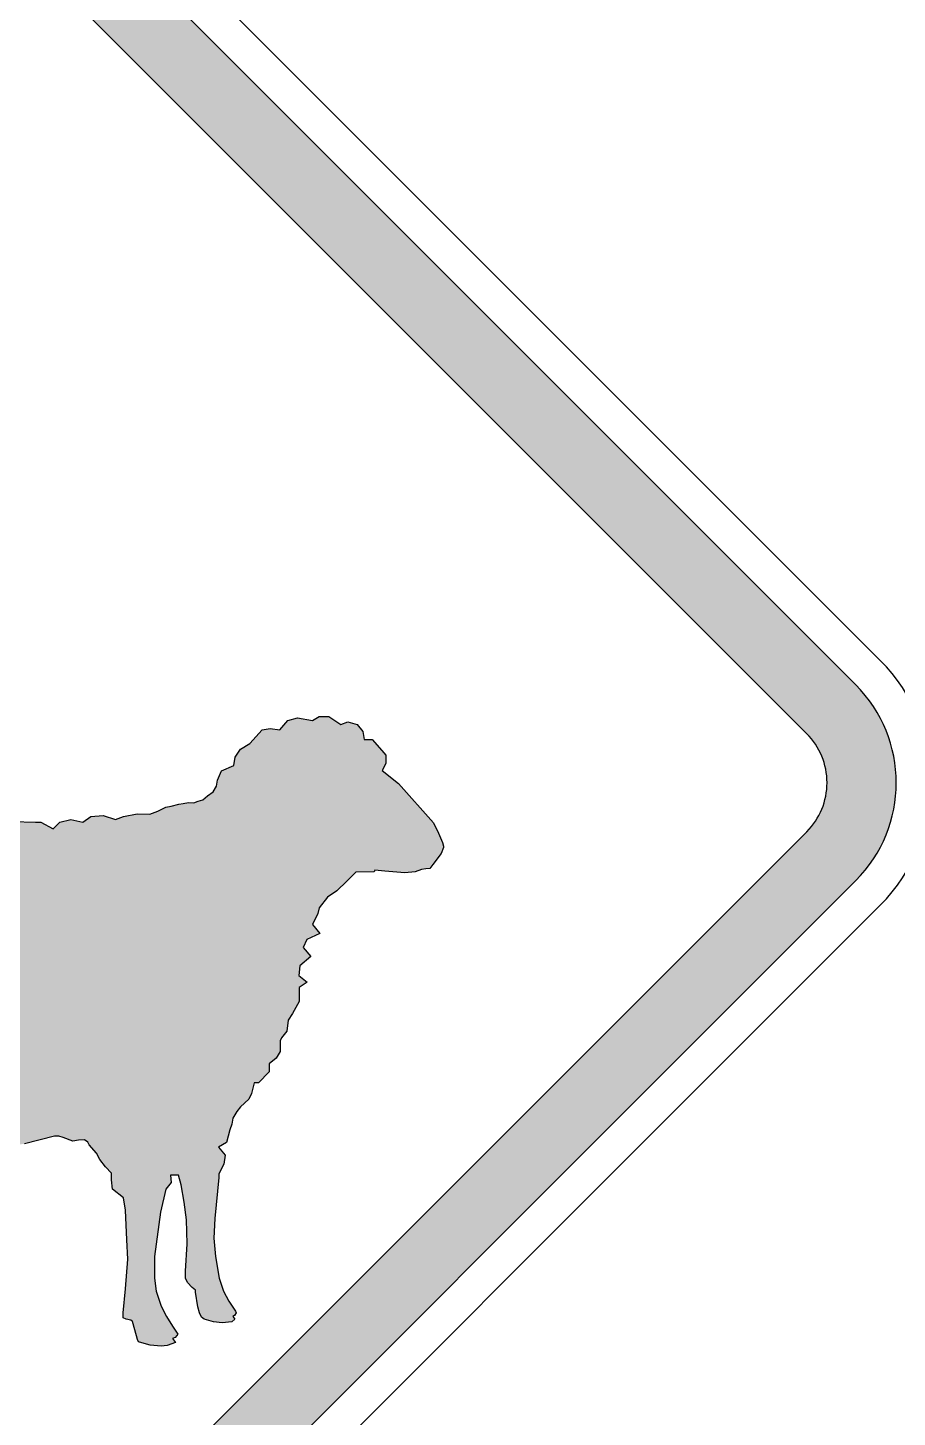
# Model space of a CAD drawing. Header units: millimetres. Extents: x 0 to 2059, y -1982 to 155.
# Drawn here: x 26.53 to 33.12, y 21.89 to 32.42 of the extents above; entities that cross this region are included whole.
import ezdxf

# ---------------------------------------------------------------- set-up
doc = ezdxf.new("R2010")
doc.units = ezdxf.units.MM
doc.header["$LTSCALE"] = 0.01
doc.layers.add('L18', color=4, linetype='Continuous')

msp = doc.modelspace()

# ---------------------------------------------------------------- hatches: boundary and pattern name
at = {"layer": 'L18'}
h = msp.add_hatch(color=256, dxfattribs=at)
edge = h.paths.add_edge_path(flags=16)
edge.add_line((7.572451498040717, 26.32287588833798), (19.63286475796635, 14.26246262841264))
edge.add_arc((20.00395439673323, 14.63355226717959), 0.5248000000002986, 225.0000000000051, 314.9999999999949)
edge.add_line((20.37504403550011, 14.26246262841264), (32.43545729542515, 26.32287588833798))
edge.add_arc((32.06436765665818, 26.69396552710501), 0.5248000000004235, 314.9999999999957, 405.0000000000043)
edge.add_line((32.43545729542515, 27.06505516587204), (20.37504403550011, 39.12546842579737))
edge.add_arc((20.00395439673286, 38.75437878703033), 0.5248000000006344, 44.99999999998417, 134.9999999999928)
edge.add_line((19.63286475796576, 39.12546842579752), (7.572451498040717, 27.06505516587204))
edge.add_arc((7.943541136807691, 26.69396552710501), 0.524800000000425, 134.9999999999959, 225.0000000000041)
edge = h.paths.add_edge_path()
edge.add_line((7.201361859273839, 25.9517862495711), (19.26177511919888, 13.89137298964561))
edge.add_arc((20.00395439673286, 14.63355226717975), 1.049600000000928, 225.0000000000059, 315.0000000000057)
edge.add_line((20.74613367426699, 13.89137298964576), (32.80654693419203, 25.9517862495711))
edge.add_arc((32.06436765665806, 26.69396552710501), 1.049600000000758, 315.0000000000023, 404.9999999999977)
edge.add_line((32.80654693419203, 27.43614480463891), (20.74613367426639, 39.4965580645644))
edge.add_arc((20.00395439673263, 38.75437878703065), 1.049600000000504, 45, 135)
edge.add_line((19.26177511919888, 39.4965580645644), (7.201361859273842, 27.43614480463891))
edge.add_arc((7.943541136807807, 26.69396552710501), 1.049600000000759, 135.0000000000024, 224.9999999999976)
msp.add_hatch(color=256, dxfattribs=at).paths.add_polyline_path([(24.18360158820395, 23.51612395176934), (24.17192641451033, 23.30844057356772), (24.16804168945044, 23.11181372053669), (24.17670761458414, 23.01589089405808), (24.19911948992959, 22.91249744246436), (24.22541609033494, 22.82314876608709), (24.25709154082317, 22.77324499031799), (24.30729414159696, 22.6967457891387), (24.30729414159696, 22.68598808897293), (24.30251294152375, 22.66626563866878), (24.28368696623335, 22.65759971353522), (24.29563996641728, 22.63130311312987), (24.27203279105367, 22.61217831283494), (24.21465839016917, 22.59663941259551), (24.14084861403117, 22.60022531265072), (24.05986703778306, 22.61695951290875), (24.02609981226277, 22.63130311312987), (24.01115856203226, 22.6507267384292), (24.00368793691731, 22.70092933920314), (23.99143611172855, 22.81986169103643), (23.98486196162692, 22.8392853163359), (23.95378416114776, 22.86647839175501), (23.93346406083438, 22.88530436704525), (23.92987816077932, 22.92803634270394), (23.92987816077932, 23.06250759477681), (23.93734878589427, 23.21939072219513), (23.93734878589427, 23.36193024939232), (23.92718873573758, 23.46203662593536), (23.89670764519693, 23.55135947386766), (23.89551328524935, 23.55108647730825), (23.88535323509325, 23.49909092650663), (23.88535323509325, 23.44769302571424), (23.8441153844574, 23.42737292540115), (23.81016440073687, 23.41605593082759), (23.79211983365579, 23.36521732444314), (23.75775495812641, 23.20833419702467), (23.75357140806168, 23.01977561911812), (23.75775495812641, 22.93132341775446), (23.79630338372052, 22.75143076498161), (23.83007060924082, 22.62711956306544), (23.8928238602082, 22.52701318652225), (23.89880036030016, 22.50878486124123), (23.89551328524935, 22.5007165861169), (23.86861903483492, 22.48517768587732), (23.86861903483492, 22.46216816052279), (23.86861903483492, 22.45469753540755), (23.84949423454029, 22.4433421852324), (23.77658093341621, 22.43109036004364), (23.69619700717718, 22.43109036004364), (23.64151203133441, 22.45081281034765), (23.61910015598896, 22.47770706076237), (23.60296360574031, 22.57781343730527), (23.59549298062476, 22.59663941259551), (23.55694455503065, 22.61695951290875), (23.53064795462531, 22.64684201336945), (23.52646440456057, 22.66626563866878), (23.52228085449644, 22.81986169103643), (23.51421257937181, 23.04278514447265), (23.48791597896647, 23.25375559772495), (23.45863978221199, 23.38750763387918), (23.43263335311463, 23.40645517507854), (23.38123545232209, 23.46861077603685), (23.38123545232209, 23.54032877714233), (23.41141677778733, 23.61264442825703), (23.44249457826648, 23.65388227889258), (23.42097917793495, 23.72560027999821), (23.43263335311463, 23.76624048062483), (23.46656237085168, 23.80796551801267), (23.45869720535749, 23.85903640409702), (23.48622260753941, 23.92975018589282), (23.46656237085168, 23.98474836558988), (23.50588284422774, 24.05546214738524), (23.49408777303359, 24.13010322279374), (23.52947298661543, 24.21652939286371), (23.52947298661543, 24.26760027894807), (23.51767791542128, 24.34224135435612), (23.54913322330376, 24.38938494682778), (23.51374800972133, 24.46402602223628), (23.51767791542128, 24.53080929659497), (23.52947298661543, 24.58737903650139), (23.52497027953758, 24.6125128936699), (23.48373242890233, 24.68482854478446), (23.48373242890233, 24.78672787135532), (23.46281467857927, 24.8172080218251), (23.44249457826648, 24.87936362278327), (23.4520569784135, 24.95108162388875), (23.48246770070721, 24.99626326843878), (23.4033485026633, 24.97349349923435), (23.3210862567301, 24.98416103051493), (23.28963094884942, 25.03915921021199), (23.31715635103133, 25.0941573899086), (23.30929118553715, 25.15701337065503), (23.31715635103133, 25.21594205778876), (23.32502151652492, 25.25522784921149), (23.34861165891321, 25.33772672566892), (23.35254156461258, 25.38879439792886), (23.37381873797829, 25.4492229065675), (23.43119857364927, 25.53064940018685), (23.42921755851501, 25.59056713374639), (23.49451074653568, 25.64728230729703), (23.48857305522599, 25.71647273625091), (23.53475747833999, 25.74985500513113), (23.54456618030382, 25.81261841969556), (23.61718845506071, 25.89743415834747), (23.61323244814795, 25.96528790946002), (23.69952693979049, 26.05180332743791), (23.77299374271643, 26.1505065483644), (23.85629380951682, 26.24205429335678), (23.9645805139068, 26.29615108364478), (24.08138243811461, 26.34423024291739), (24.12133288742028, 26.3410359600431), (24.18417823969909, 26.35409146806924), (24.23557614049163, 26.36425151822593), (24.31745419175365, 26.36425151822593), (24.34853199223281, 26.34423024291739), (24.42144529335689, 26.37441156838263), (24.48300324430553, 26.37441156838263), (24.54183900803055, 26.35458988750096), (24.57801188929199, 26.33200097523036), (24.63719694668255, 26.35409146806924), (24.68919249748417, 26.37441156838263), (24.7609104985895, 26.37441156838263), (24.81313561749015, 26.35458988750096), (24.85354625001789, 26.37441156838263), (24.90554180081891, 26.39532931870509), (24.97785745193391, 26.38546809355309), (25.03941540288255, 26.35409146806924), (25.07991424084603, 26.37717879977156), (25.41903379465364, 26.39524876939749), (25.8350219291596, 26.41783768166868), (26.41378802934084, 26.39976771204276), (26.58850846571012, 26.39532931870509), (26.62884984133206, 26.39532931870509), (26.72238206777376, 26.34423024291739), (26.77288349355238, 26.39532931870509), (26.85595684483256, 26.41654589403209), (26.94799494625128, 26.39532931870509), (27.00895524719084, 26.43746364435455), (27.10159099861923, 26.44672721949733), (27.1948244000561, 26.41654589403209), (27.25638235100533, 26.43746364435455), (27.35887932758498, 26.45778374466764), (27.45441794325599, 26.45626899748638), (27.51703191538843, 26.47772092290418), (27.57612510593422, 26.50888282045535), (27.61722490135639, 26.51704558553457), (27.67626314117112, 26.53134783597207), (27.70846406031691, 26.53671081732652), (27.74961397439899, 26.54386049230726), (27.78897602232252, 26.54207089820436), (27.82296963969802, 26.55458645501616), (27.85695842500237, 26.56352282362231), (27.89273990853763, 26.59391111764656), (27.93567768877946, 26.6260890057737), (27.96072714328864, 26.66720326250685), (27.96728703696362, 26.71265502604307), (27.99776718743369, 26.78437302714869), (28.09100058887056, 26.82501322777517), (28.10116063902726, 26.8877664787424), (28.14180083965343, 26.94932442969134), (28.21411649076843, 26.99056228032704), (28.3073498922053, 27.09395573192075), (28.36831019314546, 27.10411578207744), (28.44122349426954, 27.09395573192075), (28.5021837952091, 27.1662713830356), (28.57509709633318, 27.18659148334884), (28.68805294807436, 27.1662713830356), (28.74004849887598, 27.19615388349616), (28.8117664999813, 27.19615388349616), (28.90350577639518, 27.13579123256567), (28.95639780221071, 27.15491603286046), (29.02811580331604, 27.13579123256567), (29.06995130396097, 27.0826003817459), (29.07951370410858, 27.02164008080604), (29.1416693050663, 27.02164008080604), (29.21320470083908, 26.93790184921952), (29.2453717954904, 26.90238261197405), (29.24367573867475, 26.83979902696286), (29.21769852659062, 26.78791530037051), (29.33961167035545, 26.68728906341538), (29.60694864164866, 26.38993644199359), (29.64460059222945, 26.312241940796), (29.67508074269893, 26.24171923970882), (29.68195371780481, 26.21422733928502), (29.68195371780481, 26.20197551409611), (29.66432304253316, 26.15804823841897), (29.60067331655246, 26.07348076211551), (29.57706614118825, 26.04509238667779), (29.54658599071818, 26.04090883661336), (29.51491054022994, 26.03552998653048), (29.46679971448822, 26.01819813626322), (29.38910521329093, 26.01192281116657), (29.23580798592782, 26.02357698634611), (29.16197780783282, 26.03234021223297), (29.15661935970694, 26.01819813626322), (29.01767495995817, 26.01625798590253), (28.94960558000477, 25.94825050952709), (28.87181890587318, 25.87538473473659), (28.80160644982461, 25.82663888738529), (28.74004849887598, 25.74476083612327), (28.72988844871869, 25.70292533547834), (28.68805294807436, 25.62044963420694), (28.7434452835824, 25.55059225821238), (28.64681509743851, 25.50689613245654), (28.61834297315609, 25.44484377946585), (28.67614903494204, 25.3761401886906), (28.59186805778942, 25.30595445433925), (28.58524812093042, 25.23320469861559), (28.64886584964401, 25.18233034028124), (28.58790554870445, 25.14109248964569), (28.58790554870445, 25.03710138804275), (28.53590999790283, 24.94446563661466), (28.50483219742427, 24.89366538583165), (28.49407449725791, 24.81059203455102), (28.45343429663173, 24.76009060877269), (28.44327424647504, 24.73887403344554), (28.44327424647504, 24.65639833217415), (28.41219644599588, 24.60589690639567), (28.36020089519426, 24.56465905576012), (28.36020089519426, 24.50250345480181), (28.27892049394132, 24.42062540353994), (28.24724504345309, 24.42062540353994), (28.2269249431403, 24.33755205225916), (28.20660484282691, 24.29631420162361), (28.14247581853341, 24.23856163858163), (28.11611204079306, 24.20187060876302), (28.08503699412087, 24.15106585949028), (28.07750862796973, 24.10590833828578), (28.0614169134144, 24.06357136020798), (28.0363156130278, 23.96824618373845), (27.97475766207857, 23.93298483319501), (28.02615556287111, 23.87232335725999), (28.01599551271442, 23.80269713118658), (27.97834356213422, 23.72984879202003), (27.97834356213422, 23.70259075464368), (27.94905871168289, 23.3924103998621), (27.94099043655827, 23.24150377253604), (27.95324226174703, 23.10225132038952), (27.98222828719412, 22.93939169287894), (28.01480021269626, 22.84077944135889), (28.0551415883176, 22.76368259017038), (28.10474653908231, 22.68927516402345), (28.10863126414221, 22.67642568882532), (28.09637943895345, 22.65700206352599), (28.08352996375561, 22.6495314384109), (28.10056298901818, 22.62771721307467), (28.07695581365397, 22.60739711276128), (28.00254838750691, 22.60022531265072), (27.93710571149838, 22.60739711276128), (27.86807713543419, 22.62771721307467), (27.84715938511173, 22.64415258832786), (27.83072400985824, 22.67642568882532), (27.81877100967431, 22.72184708952545), (27.80233563442082, 22.83271116623456), (27.80233563442082, 22.84884771648321), (27.77663668402455, 22.86916781679645), (27.74107650847643, 22.90622211736772), (27.72553760823684, 22.93939169287894), (27.72553760823684, 22.95493059311852), (27.72553760823684, 22.99228371869432), (27.73838708343528, 23.20026592190035), (27.73270940834756, 23.38075622468257), (27.7165728580989, 23.51522747675543), (27.69236803272562, 23.64641165377763), (27.67204793241283, 23.71872730489234), (27.61265446168703, 23.71872730489204), (27.61736295656948, 23.6646399790585), (27.57648469083862, 23.61309781791903), (27.53668020532561, 23.43842945057161), (27.49155762963046, 23.10225132038952), (27.49155762963046, 22.93939169287894), (27.50380945481922, 22.84077944135889), (27.54086375539034, 22.72573181458549), (27.58210160602619, 22.6495314384109), (27.62662653171225, 22.57512401226382), (27.66726673233903, 22.51356606131489), (27.65979610722408, 22.50549778619071), (27.64694663202564, 22.48936123594191), (27.62662653171225, 22.48099413581289), (27.65113018209037, 22.4520081103661), (27.58628515609032, 22.42780328499282), (27.54086375539034, 22.42421738493777), (27.45898570412832, 22.43109036004364), (27.39414067812886, 22.44812338530621), (27.36903937774167, 22.45678931043991), (27.36097110261764, 22.47292586068857), (27.34065100230426, 22.54613798681704), (27.32391680204652, 22.61158066282587), (27.31226262686624, 22.62024658795957), (27.27520832629513, 22.62771721307467), (27.25429057597326, 22.63727961322198), (27.25429057597326, 22.67642568882532), (27.27042712622132, 22.85691599160769), (27.28746015148389, 23.08193122007628), (27.27998952636894, 23.22865429733776), (27.27042712622132, 23.45396835081104), (27.25605750411422, 23.54843531096175), (27.17301017471972, 23.61264442825703), (27.16434424958661, 23.68496007937174), (27.16486577069033, 23.73579301338656), (27.11892244247342, 23.78170175804791), (27.07552561551527, 23.83781147914176), (27.05000261807692, 23.88626974279193), (26.99639562572979, 23.95002802085241), (26.98618546034022, 23.97043287419418), (26.96066246290246, 23.98828530807037), (26.91471430261381, 23.9857357890814), (26.87132230772621, 23.97808433163787), (26.79729498459993, 24.00613774194626), (26.76666448843181, 24.01633871837892), (26.73224329292562, 24.01426523444795), (26.5048881156845, 23.9569937766888), (26.29131862187989, 23.93097143922584), (26.0464919217073, 23.91535867951261), (25.78083243805053, 23.90494910176272), (25.58809572773011, 23.90494910176272), (25.36931134543588, 23.92576825726309), (25.15574185163127, 23.94658419893846), (24.98905281328465, 23.98822250993907), (24.91091515145868, 23.99863208768941), (24.8332261497045, 24.0244252846045), (24.80274599923442, 24.04534303492711), (24.75134809844188, 24.08658088556266), (24.71011024780663, 24.06626078524957), (24.65811469700501, 24.0555030850838), (24.61687684636916, 24.07701848541534), (24.58639669589909, 24.12781873619836), (24.56760828718113, 24.12781873619836), (24.55651419543868, 24.0480324599684), (24.48629031935634, 24.01366758443873), (24.51139161974353, 23.92222713302924), (24.47134906912584, 23.84722205687309), (24.40172284305258, 23.82690195655985), (24.416066443274, 23.74651803032067), (24.37154151758734, 23.65119285385129), (24.29563996641728, 23.66673175409072), (24.31476476671251, 23.58694547786076), (24.25051739072213, 23.5161239517692), (24.22189311076045, 23.52046870854898)])

# ---------------------------------------------------------------- linework, layer by layer
for points in [[(7.015817039890101, 25.76624143018766), (19.07623029981574, 13.70582817026233, 0.414213562373093), (20.93167849365013, 13.70582817026233), (32.99209175357576, 25.76624143018766, 0.4142135623730943), (32.99209175357576, 27.62168962402235), (20.93167849365013, 39.68210288394784, 0.4142135623730938), (19.07623029981574, 39.68210288394784), (7.015817039890101, 27.62168962402235, 0.4142135623730956)], [(7.201361859273839, 25.9517862495711), (19.26177511919888, 13.89137298964561, 0.4142135623730939), (20.74613367426699, 13.89137298964576), (32.80654693419203, 25.9517862495711, 0.4142135623730704), (32.80654693419203, 27.43614480463891), (20.74613367426639, 39.4965580645644, 0.4142135623730939), (19.26177511919888, 39.4965580645644), (7.201361859273839, 27.43614480463891, 0.4142135623730704)], [(7.572451498040717, 26.32287588833798), (19.63286475796635, 14.26246262841264, 0.4142135623730431), (20.37504403550011, 14.26246262841264), (32.43545729542515, 26.32287588833798, 0.4142135623731374), (32.43545729542515, 27.06505516587204), (20.37504403550011, 39.12546842579737, 0.4142135623731373), (19.63286475796576, 39.12546842579752), (7.572451498040717, 27.06505516587204, 0.4142135623731374)]]:
    msp.add_lwpolyline(points, format="xyb", close=True, dxfattribs=at)
msp.add_lwpolyline([(26.41378802934084, 26.39976771204276), (26.58850846571012, 26.39532931870509), (26.62884984133206, 26.39532931870509), (26.72238206777376, 26.34423024291739), (26.77288349355238, 26.39532931870509), (26.85595684483256, 26.41654589403209), (26.94799494625128, 26.39532931870509), (27.00895524719084, 26.43746364435455), (27.10159099861923, 26.44672721949733), (27.1948244000561, 26.41654589403209), (27.25638235100533, 26.43746364435455), (27.35887932758498, 26.45778374466764), (27.45441794325599, 26.45626899748638), (27.51703191538843, 26.47772092290418), (27.57612510593422, 26.50888282045535), (27.61722490135639, 26.51704558553457), (27.67626314117112, 26.53134783597207), (27.70846406031691, 26.53671081732652), (27.74961397439899, 26.54386049230726), (27.78897602232252, 26.54207089820436), (27.82296963969802, 26.55458645501616), (27.85695842500237, 26.56352282362231), (27.89273990853763, 26.59391111764656), (27.93567768877946, 26.6260890057737), (27.96072714328864, 26.66720326250685), (27.96728703696362, 26.71265502604307), (27.99776718743369, 26.78437302714869), (28.09100058887056, 26.82501322777517), (28.10116063902726, 26.8877664787424), (28.14180083965343, 26.94932442969134), (28.21411649076843, 26.99056228032704), (28.3073498922053, 27.09395573192075), (28.36831019314546, 27.10411578207744), (28.44122349426954, 27.09395573192075), (28.5021837952091, 27.1662713830356), (28.57509709633318, 27.18659148334884), (28.68805294807436, 27.1662713830356), (28.74004849887598, 27.19615388349616), (28.8117664999813, 27.19615388349616), (28.90350577639518, 27.13579123256567), (28.95639780221071, 27.15491603286046), (29.02811580331604, 27.13579123256567), (29.06995130396097, 27.0826003817459), (29.07951370410858, 27.02164008080604), (29.1416693050663, 27.02164008080604), (29.21320470083908, 26.93790184921952), (29.2453717954904, 26.90238261197405), (29.24367573867475, 26.83979902696286), (29.21769852659062, 26.78791530037051), (29.33961167035545, 26.68728906341538), (29.60694864164866, 26.38993644199359), (29.64460059222945, 26.312241940796), (29.67508074269893, 26.24171923970882), (29.68195371780481, 26.21422733928502), (29.68195371780481, 26.20197551409611), (29.66432304253316, 26.15804823841897), (29.60067331655246, 26.07348076211551), (29.57706614118825, 26.04509238667779), (29.54658599071818, 26.04090883661336), (29.51491054022994, 26.03552998653048), (29.46679971448822, 26.01819813626322), (29.38910521329093, 26.01192281116657), (29.23580798592782, 26.02357698634611), (29.16197780783282, 26.03234021223297), (29.15661935970694, 26.01819813626322), (29.01767495995817, 26.01625798590253), (28.94960558000477, 25.94825050952709), (28.87181890587318, 25.87538473473659), (28.80160644982461, 25.82663888738529), (28.74004849887598, 25.74476083612327), (28.72988844871869, 25.70292533547834), (28.68805294807436, 25.62044963420694), (28.7434452835824, 25.55059225821238), (28.64681509743851, 25.50689613245654), (28.61834297315609, 25.44484377946585), (28.67614903494204, 25.3761401886906), (28.59186805778942, 25.30595445433925), (28.58524812093042, 25.23320469861559), (28.64886584964401, 25.18233034028124), (28.58790554870445, 25.14109248964569), (28.58790554870445, 25.03710138804275), (28.53590999790283, 24.94446563661466), (28.50483219742427, 24.89366538583165), (28.49407449725791, 24.81059203455102), (28.45343429663173, 24.76009060877269), (28.44327424647504, 24.73887403344554), (28.44327424647504, 24.65639833217415), (28.41219644599588, 24.60589690639567), (28.36020089519426, 24.56465905576012), (28.36020089519426, 24.50250345480181), (28.27892049394132, 24.42062540353994), (28.24724504345309, 24.42062540353994), (28.2269249431403, 24.33755205225916), (28.20660484282691, 24.29631420162361), (28.14247581853341, 24.23856163858163), (28.11611204079306, 24.20187060876302), (28.08503699412087, 24.15106585949028), (28.07750862796973, 24.10590833828578), (28.0614169134144, 24.06357136020798), (28.0363156130278, 23.96824618373845), (27.97475766207857, 23.93298483319501), (28.02615556287111, 23.87232335725999), (28.01599551271442, 23.80269713118658), (27.97834356213422, 23.72984879202003), (27.97834356213422, 23.70259075464368), (27.94905871168289, 23.3924103998621), (27.94099043655827, 23.24150377253604), (27.95324226174703, 23.10225132038952), (27.98222828719412, 22.93939169287894), (28.01480021269626, 22.84077944135889), (28.0551415883176, 22.76368259017038), (28.10474653908231, 22.68927516402345), (28.10863126414221, 22.67642568882532), (28.09637943895345, 22.65700206352599), (28.08352996375561, 22.6495314384109), (28.10056298901818, 22.62771721307467), (28.07695581365397, 22.60739711276128), (28.00254838750691, 22.60022531265072), (27.93710571149838, 22.60739711276128), (27.86807713543419, 22.62771721307467), (27.84715938511173, 22.64415258832786), (27.83072400985824, 22.67642568882532), (27.81877100967431, 22.72184708952545), (27.80233563442082, 22.83271116623456), (27.80233563442082, 22.84884771648321), (27.77663668402455, 22.86916781679645), (27.74107650847643, 22.90622211736772), (27.72553760823684, 22.93939169287894), (27.72553760823684, 22.95493059311852), (27.72553760823684, 22.99228371869432), (27.73838708343528, 23.20026592190035), (27.73270940834756, 23.38075622468257), (27.7165728580989, 23.51522747675543), (27.69236803272562, 23.64641165377763), (27.67204793241283, 23.71872730489234), (27.61265446168703, 23.71872730489204), (27.61736295656948, 23.6646399790585), (27.57648469083862, 23.61309781791903), (27.53668020532561, 23.43842945057161), (27.49155762963046, 23.10225132038952), (27.49155762963046, 22.93939169287894), (27.50380945481922, 22.84077944135889), (27.54086375539034, 22.72573181458549), (27.58210160602619, 22.6495314384109), (27.62662653171225, 22.57512401226382), (27.66726673233903, 22.51356606131489), (27.65979610722408, 22.50549778619071), (27.64694663202564, 22.48936123594191), (27.62662653171225, 22.48099413581289), (27.65113018209037, 22.4520081103661), (27.58628515609032, 22.42780328499282), (27.54086375539034, 22.42421738493777), (27.45898570412832, 22.43109036004364), (27.39414067812886, 22.44812338530621), (27.36903937774167, 22.45678931043991), (27.36097110261764, 22.47292586068857), (27.34065100230426, 22.54613798681704), (27.32391680204652, 22.61158066282587), (27.31226262686624, 22.62024658795957), (27.27520832629513, 22.62771721307467), (27.25429057597326, 22.63727961322198), (27.25429057597326, 22.67642568882532), (27.27042712622132, 22.85691599160769), (27.28746015148389, 23.08193122007628), (27.27998952636894, 23.22865429733776), (27.27042712622132, 23.45396835081104), (27.25605750411422, 23.54843531096175), (27.17301017471972, 23.61264442825703), (27.16434424958661, 23.68496007937174), (27.16486577069033, 23.73579301338656), (27.11892244247342, 23.78170175804791), (27.07552561551527, 23.83781147914176), (27.05000261807692, 23.88626974279193), (26.99639562572979, 23.95002802085241), (26.98618546034022, 23.97043287419418), (26.96066246290246, 23.98828530807037), (26.91471430261381, 23.9857357890814), (26.87132230772621, 23.97808433163787), (26.79729498459993, 24.00613774194626), (26.76666448843181, 24.01633871837892), (26.73224329292562, 24.01426523444795), (26.5048881156845, 23.9569937766888)], dxfattribs=at)

doc.saveas('drawing.dxf')
